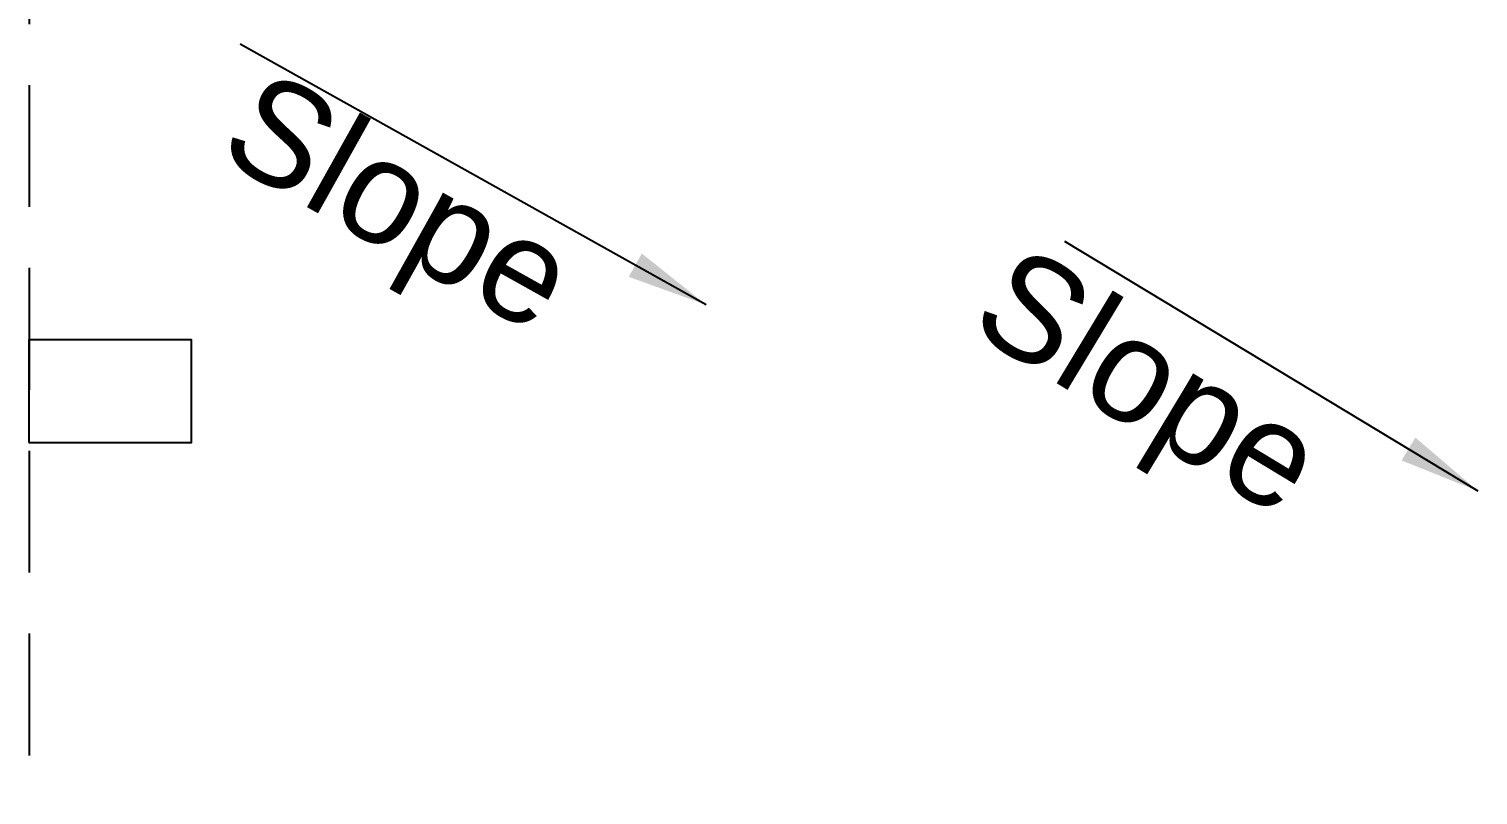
# Model space of a CAD drawing. Extents: x 7897917 to 8423973, y -6487334 to -6173396.
# Drawn here: x 8297952 to 8303304, y -6355583 to -6352755 of the extents above; entities that cross this region are included whole.
import ezdxf

# ---------------------------------------------------------------- set-up
doc = ezdxf.new("R2010")
doc.units = 0
doc.header["$LTSCALE"] = 600
doc.header["$MEASUREMENT"] = 0
doc.linetypes.add('HIDDEN', pattern=[0.375, 0.25, -0.125])
for name, color, linetype in [('A-text', 7, 'CONTINUOUS'), ('LA-column', 3, 'CONTINUOUS'), ('Ridge', 53, 'CONTINUOUS')]:
    doc.layers.add(name, color=color, linetype=linetype)
doc.styles.add('ARIAL', font='arial.ttf')
doc.styles.add('ROMANS', font='romans.shx')
doc.dimstyles.new('MM', dxfattribs={"dimscale": 0, "dimtxt": 200, "dimasz": 150, "dimexe": 40, "dimexo": 50, "dimgap": 50, "dimtad": 1, "dimdec": 0, "dimzin": 0, "dimdsep": 46, "dimtxsty": 'ROMANS', "dimblk": 'OBLIQUE', "dimcen": 0.09, "dimdle": 40, "dimclrd": 5, "dimclre": 5, "dimclrt": 6, "dimadec": 0, "dimazin": 0, "dimtfac": 1, "dimtdec": 0, "dimtofl": 0, "dimtmove": 0, "dimatfit": 3, "dimfxl": 1, "dimfrac": 2, "dimtolj": 1, "dimtzin": 0, "dimarcsym": 0})

msp = doc.modelspace()

# ---------------------------------------------------------------- linework, layer by layer
at = {"layer": 'LA-column', "color": 8, "elevation": -4.743}
msp.add_lwpolyline([(8297952.125, -6354281.777), (8298552.125, -6354281.777), (8298552.125, -6353901.777), (8297952.125, -6353901.777)], close=True, dxfattribs=at)
at = {"layer": 'Ridge', "linetype": 'HIDDEN', "ltscale": 3}
msp.add_line((8297952.212, -6344186.589, 2.894), (8297952.212, -6357511.673, 2.894), dxfattribs=at)

# ---------------------------------------------------------------- texts
at = {"layer": 'A-text', "color": 0, "lineweight": 15, "style": 'ARIAL'}
for rotation, p in [(330.790287, (8298638.533, -6353222.123, -14.326)), (328.867081, (8301413.995, -6353861.154, -14.326))]:
    msp.add_text('Slope', height=380.16, rotation=rotation, dxfattribs=at).set_placement(p)

# ---------------------------------------------------------------- leaders
at = {"layer": 'A-text', "color": 0, "lineweight": 15}
for points in [[(8300453.305, -6353773.004, -14.326), (8298731.865, -6352810.541, -14.326)], [(8303303.958, -6354460.565, -14.326), (8301777.978, -6353538.838, -14.326)]]:
    msp.add_leader(points, dimstyle='MM', override={"dimscale": 1, "dimasz": 300, "dimtad": 0}, dxfattribs=at)

doc.saveas('drawing.dxf')
